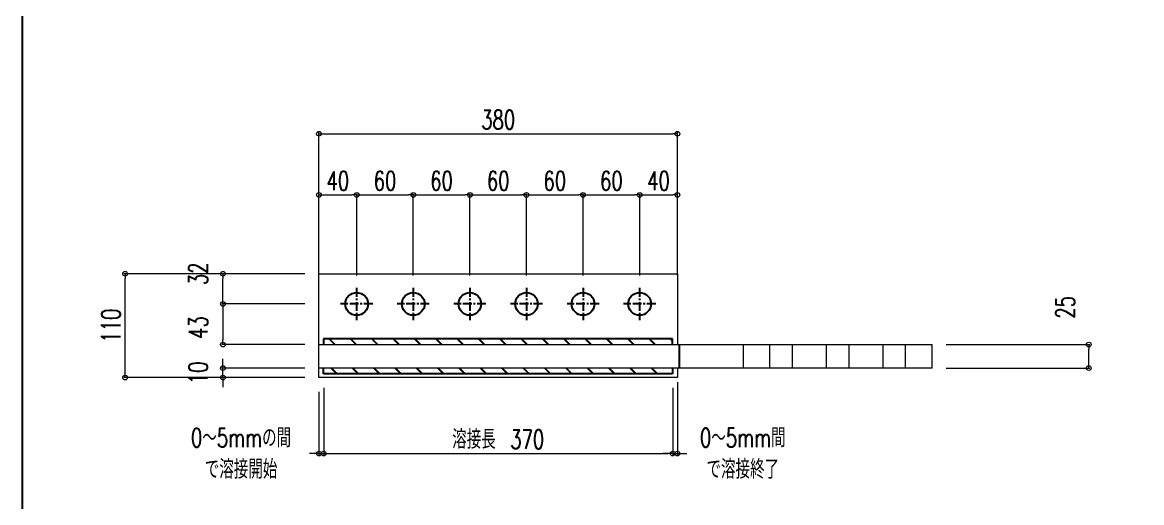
# Model space of a CAD drawing. Header units: millimetres. Extents: x -11384 to 29624, y 0 to 17788.
# Drawn here: x 11269 to 12456, y 5727 to 6236 of the extents above; entities that cross this region are included whole.
import ezdxf

# ---------------------------------------------------------------- set-up
doc = ezdxf.new("R2010")
doc.units = ezdxf.units.MM
doc.header["$LTSCALE"] = 5
doc.linetypes.add('ACAD_ISO03W100', pattern=[30, 12, -18])
doc.linetypes.add('CENTER1', pattern=[10, 6.25, -1.25, 1.25, -1.25])
doc.layers.get('0').update_dxf_attribs({"color": 255})
doc.layers.get('DEFPOINTS').update_dxf_attribs({"color": 255})
for name, color, linetype in [('寸法', 4, 'Continuous'), ('溶接', 241, 'Continuous'), ('補助線', 7, 'ACAD_ISO03W100'), ('金物', 142, 'Continuous')]:
    doc.layers.add(name, color=color, linetype=linetype)
doc.styles.add('KANJI', font='simplex.shx', dxfattribs={"width": 0.7, "bigfont": 'extfont2.shx'})
doc.dimstyles.new('一般寸法-小さめ', dxfattribs={"dimscale": 10, "dimtxt": 2, "dimasz": 0.5, "dimexe": 0.125, "dimexo": 1.5, "dimgap": 0.5, "dimtad": 1, "dimtxsty": 'KANJI', "dimblk": 'ORIGIN', "dimcen": 0, "dimclrd": 256, "dimclre": 256, "dimclrt": 256, "dimadec": 0, "dimazin": 0, "dimtfac": 1, "dimtmove": 2, "dimatfit": 2, "dimfxl": 0, "dimtolj": 2, "dimlwd": 5, "dimlwe": 5, "dimarcsym": 0})

# ---------------------------------------------------------------- blocks, each defined once
blk = doc.blocks.new('_Origin')
at = {"color": 0, "linetype": 'ByBlock', "lineweight": -2}
blk.add_line((0, 0), (-1, 0), dxfattribs=at)
blk.add_circle((0, 0), 0.5, dxfattribs=at)
blk = doc.blocks.new('*D977')
at = {"layer": 'DEFPOINTS', "color": 0, "transparency": 16777216}
for p in [(12233.6, 5894.6), (12399.7, 5894.6), (12233.6, 5869.6)]:
    blk.add_point(p, dxfattribs=at)
at = {"layer": '寸法', "lineweight": 5, "transparency": 16777216}
for p, q in [((12248.6, 5894.6), (12400.9, 5894.6)), ((12399.7, 5874.6), (12399.7, 5889.6)), ((12248.6, 5869.6), (12400.9, 5869.6))]:
    blk.add_line(p, q, dxfattribs=at)
at = {"layer": '寸法', "lineweight": 5, "transparency": 16777216, "xscale": 5, "yscale": 5, "zscale": 5}
for p, rotation in [((12399.7, 5894.6), 90), ((12399.7, 5869.6), 270)]:
    blk.add_blockref('_Origin', p, dxfattribs=dict(at, rotation=rotation))
at = {"layer": '寸法', "transparency": 16777216, "insert": (12374.7, 5934), "char_height": 20, "attachment_point": 5, "rotation": 90, "style": 'KANJI'}
blk.add_mtext('\\A2;25', dxfattribs=at)
blk = doc.blocks.new('*D978')
at = {"layer": 'DEFPOINTS', "color": 0, "transparency": 16777216}
for p in [(11378.1, 5969.6), (11583.6, 5969.6), (11583.6, 5859.6)]:
    blk.add_point(p, dxfattribs=at)
at = {"layer": '寸法', "lineweight": 5, "transparency": 16777216}
for p, q in [((11568.6, 5969.6), (11376.9, 5969.6)), ((11378.1, 5864.6), (11378.1, 5964.6)), ((11568.6, 5859.6), (11376.9, 5859.6))]:
    blk.add_line(p, q, dxfattribs=at)
at = {"layer": '寸法', "lineweight": 5, "transparency": 16777216, "xscale": 5, "yscale": 5, "zscale": 5}
for p, rotation in [((11378.1, 5969.6), 90), ((11378.1, 5859.6), 270)]:
    blk.add_blockref('_Origin', p, dxfattribs=dict(at, rotation=rotation))
at = {"layer": '寸法', "transparency": 16777216, "insert": (11363.1, 5914.6), "char_height": 20, "attachment_point": 5, "rotation": 90, "style": 'KANJI'}
blk.add_mtext('\\A2;110', dxfattribs=at)
blk = doc.blocks.new('*D974')
at = {"layer": 'DEFPOINTS', "color": 0, "transparency": 16777216}
for p in [(11481.8, 5869.6), (11583.6, 5869.6), (11583.6, 5859.6)]:
    blk.add_point(p, dxfattribs=at)
at = {"layer": '寸法', "lineweight": 5, "transparency": 16777216}
for p, q in [((11481.8, 5874.6), (11481.8, 5879.6)), ((11568.6, 5869.6), (11480.5, 5869.6)), ((11481.8, 5859.6), (11481.8, 5869.6)), ((11568.6, 5859.6), (11480.5, 5859.6)), ((11481.8, 5854.6), (11481.8, 5849.6))]:
    blk.add_line(p, q, dxfattribs=at)
at = {"layer": '寸法', "lineweight": 5, "transparency": 16777216, "xscale": 5, "yscale": 5, "zscale": 5}
for p, rotation in [((11481.8, 5869.6), 270), ((11481.8, 5859.6), 90)]:
    blk.add_blockref('_Origin', p, dxfattribs=dict(at, rotation=rotation))
at = {"layer": '寸法', "transparency": 16777216, "insert": (11455.5, 5864.7), "char_height": 20, "attachment_point": 5, "rotation": 90, "style": 'KANJI'}
blk.add_mtext('\\A2;10', dxfattribs=at)
blk = doc.blocks.new('*D975')
at = {"layer": 'DEFPOINTS', "color": 0, "transparency": 16777216}
for p in [(11481.8, 5969.6), (11583.6, 5969.6), (11583.6, 5937.6)]:
    blk.add_point(p, dxfattribs=at)
at = {"layer": '寸法', "lineweight": 5, "transparency": 16777216}
for p, q in [((11568.6, 5969.6), (11480.5, 5969.6)), ((11481.8, 5942.6), (11481.8, 5964.6)), ((11568.6, 5937.6), (11480.5, 5937.6))]:
    blk.add_line(p, q, dxfattribs=at)
at = {"layer": '寸法', "lineweight": 5, "transparency": 16777216, "xscale": 5, "yscale": 5, "zscale": 5}
for p, rotation in [((11481.8, 5969.6), 90), ((11481.8, 5937.6), 270)]:
    blk.add_blockref('_Origin', p, dxfattribs=dict(at, rotation=rotation))
at = {"layer": '寸法', "transparency": 16777216, "insert": (11455.5, 5969.6), "char_height": 20, "attachment_point": 5, "rotation": 90, "style": 'KANJI'}
blk.add_mtext('\\A2;32', dxfattribs=at)
blk = doc.blocks.new('*D976')
at = {"layer": 'DEFPOINTS', "color": 0, "transparency": 16777216}
for p in [(11583.6, 5937.6), (11481.8, 5894.6), (11583.6, 5894.6)]:
    blk.add_point(p, dxfattribs=at)
at = {"layer": '寸法', "lineweight": 5, "transparency": 16777216}
for p, q in [((11568.6, 5937.6), (11480.5, 5937.6)), ((11481.8, 5932.6), (11481.8, 5899.6)), ((11568.6, 5894.6), (11480.5, 5894.6))]:
    blk.add_line(p, q, dxfattribs=at)
at = {"layer": '寸法', "lineweight": 5, "transparency": 16777216, "xscale": 5, "yscale": 5, "zscale": 5}
for p, rotation in [((11481.8, 5937.6), 90), ((11481.8, 5894.6), 270)]:
    blk.add_blockref('_Origin', p, dxfattribs=dict(at, rotation=rotation))
at = {"layer": '寸法', "transparency": 16777216, "insert": (11455.5, 5912.6), "char_height": 20, "attachment_point": 5, "rotation": 90, "style": 'KANJI'}
blk.add_mtext('\\A2;43', dxfattribs=at)
blk = doc.blocks.new('*D997')
at = {"layer": 'DEFPOINTS', "color": 0, "linetype": 'Continuous', "transparency": 16777216}
for p in [(11583.6, 5859.6), (11588.6, 5859.6), (11588.6, 5779.1)]:
    blk.add_point(p, dxfattribs=at)
at = {"layer": '寸法', "linetype": 'Continuous', "lineweight": 5, "transparency": 16777216}
for p, q in [((11583.6, 5844.6), (11583.6, 5777.9)), ((11588.6, 5844.6), (11588.6, 5777.9)), ((11578.6, 5779.1), (11573.6, 5779.1)), ((11583.6, 5779.1), (11588.6, 5779.1)), ((11593.6, 5779.1), (11598.6, 5779.1))]:
    blk.add_line(p, q, dxfattribs=at)
at = {"layer": '寸法', "linetype": 'Continuous', "lineweight": 5, "transparency": 16777216, "xscale": 5, "yscale": 5, "zscale": 5}
blk.add_blockref('_Origin', (11583.6, 5779.1), dxfattribs=at)
at = {"layer": '寸法', "linetype": 'Continuous', "lineweight": 5, "transparency": 16777216, "xscale": 5, "yscale": 5, "zscale": 5, "rotation": 180}
blk.add_blockref('_Origin', (11588.6, 5779.1), dxfattribs=at)
at = {"layer": '寸法', "linetype": 'Continuous', "transparency": 16777216, "insert": (11501, 5779.1), "char_height": 20, "attachment_point": 5, "style": 'KANJI'}
blk.add_mtext('\\A2;0～5mmの間\\Pで溶接開始', dxfattribs=at)
blk = doc.blocks.new('*D998')
at = {"layer": 'DEFPOINTS', "color": 0, "linetype": 'Continuous', "transparency": 16777216}
for p in [(11588.6, 5863.6), (11958.6, 5863.6), (11958.6, 5779.1)]:
    blk.add_point(p, dxfattribs=at)
at = {"layer": '寸法', "linetype": 'Continuous', "lineweight": 5, "transparency": 16777216}
for p, q in [((11588.6, 5848.6), (11588.6, 5777.9)), ((11958.6, 5848.6), (11958.6, 5777.9)), ((11593.6, 5779.1), (11953.6, 5779.1))]:
    blk.add_line(p, q, dxfattribs=at)
at = {"layer": '寸法', "linetype": 'Continuous', "lineweight": 5, "transparency": 16777216, "xscale": 5, "yscale": 5, "zscale": 5, "rotation": 180}
blk.add_blockref('_Origin', (11588.6, 5779.1), dxfattribs=at)
at = {"layer": '寸法', "linetype": 'Continuous', "lineweight": 5, "transparency": 16777216, "xscale": 5, "yscale": 5, "zscale": 5}
blk.add_blockref('_Origin', (11958.6, 5779.1), dxfattribs=at)
at = {"layer": '寸法', "linetype": 'Continuous', "transparency": 16777216, "insert": (11773.6, 5794.1), "char_height": 20, "attachment_point": 5, "style": 'KANJI'}
blk.add_mtext('\\A2;溶接長\u3000370', dxfattribs=at)
blk = doc.blocks.new('*D999')
at = {"layer": 'DEFPOINTS', "color": 0, "linetype": 'Continuous', "transparency": 16777216}
for p in [(11958.6, 5863.6), (11963.6, 5869.6), (11963.6, 5779.1)]:
    blk.add_point(p, dxfattribs=at)
at = {"layer": '寸法', "linetype": 'Continuous', "lineweight": 5, "transparency": 16777216}
for p, q in [((11963.6, 5854.6), (11963.6, 5777.9)), ((11958.6, 5848.6), (11958.6, 5777.9)), ((11953.6, 5779.1), (11948.6, 5779.1)), ((11958.6, 5779.1), (11963.6, 5779.1)), ((11968.6, 5779.1), (11973.6, 5779.1))]:
    blk.add_line(p, q, dxfattribs=at)
at = {"layer": '寸法', "linetype": 'Continuous', "lineweight": 5, "transparency": 16777216, "xscale": 5, "yscale": 5, "zscale": 5}
blk.add_blockref('_Origin', (11958.6, 5779.1), dxfattribs=at)
at = {"layer": '寸法', "linetype": 'Continuous', "lineweight": 5, "transparency": 16777216, "xscale": 5, "yscale": 5, "zscale": 5, "rotation": 180}
blk.add_blockref('_Origin', (11963.6, 5779.1), dxfattribs=at)
at = {"layer": '寸法', "linetype": 'Continuous', "transparency": 16777216, "insert": (12032.9, 5779.1), "char_height": 20, "attachment_point": 5, "style": 'KANJI'}
blk.add_mtext('\\A2;0～5mm間\\Pで溶接終了', dxfattribs=at)
blk = doc.blocks.new('*D1000')
at = {"layer": 'DEFPOINTS', "color": 0, "linetype": 'Continuous', "transparency": 16777216}
for p in [(11623.6, 6053.1), (11583.6, 5952.6), (11623.6, 5952.6)]:
    blk.add_point(p, dxfattribs=at)
at = {"layer": '寸法', "linetype": 'Continuous', "lineweight": 5, "transparency": 16777216}
for p, q in [((11583.6, 5967.6), (11583.6, 6054.3)), ((11588.6, 6053.1), (11618.6, 6053.1)), ((11623.6, 5967.6), (11623.6, 6054.3))]:
    blk.add_line(p, q, dxfattribs=at)
at = {"layer": '寸法', "linetype": 'Continuous', "lineweight": 5, "transparency": 16777216, "xscale": 5, "yscale": 5, "zscale": 5, "rotation": 180}
blk.add_blockref('_Origin', (11583.6, 6053.1), dxfattribs=at)
at = {"layer": '寸法', "linetype": 'Continuous', "lineweight": 5, "transparency": 16777216, "xscale": 5, "yscale": 5, "zscale": 5}
blk.add_blockref('_Origin', (11623.6, 6053.1), dxfattribs=at)
at = {"layer": '寸法', "linetype": 'Continuous', "transparency": 16777216, "insert": (11603.6, 6068.1), "char_height": 20, "attachment_point": 5, "style": 'KANJI'}
blk.add_mtext('\\A2;40', dxfattribs=at)
blk = doc.blocks.new('*D1001')
at = {"layer": 'DEFPOINTS', "color": 0, "linetype": 'Continuous', "transparency": 16777216}
for p in [(11683.6, 6053.1), (11623.6, 5952.6), (11683.6, 5952.6)]:
    blk.add_point(p, dxfattribs=at)
at = {"layer": '寸法', "linetype": 'Continuous', "lineweight": 5, "transparency": 16777216}
for p, q in [((11623.6, 5967.6), (11623.6, 6054.3)), ((11628.6, 6053.1), (11678.6, 6053.1)), ((11683.6, 5967.6), (11683.6, 6054.3))]:
    blk.add_line(p, q, dxfattribs=at)
at = {"layer": '寸法', "linetype": 'Continuous', "lineweight": 5, "transparency": 16777216, "xscale": 5, "yscale": 5, "zscale": 5, "rotation": 180}
blk.add_blockref('_Origin', (11623.6, 6053.1), dxfattribs=at)
at = {"layer": '寸法', "linetype": 'Continuous', "lineweight": 5, "transparency": 16777216, "xscale": 5, "yscale": 5, "zscale": 5}
blk.add_blockref('_Origin', (11683.6, 6053.1), dxfattribs=at)
at = {"layer": '寸法', "linetype": 'Continuous', "transparency": 16777216, "insert": (11653.6, 6068.1), "char_height": 20, "attachment_point": 5, "style": 'KANJI'}
blk.add_mtext('\\A2;60', dxfattribs=at)
blk = doc.blocks.new('*D1002')
at = {"layer": 'DEFPOINTS', "color": 0, "linetype": 'Continuous', "transparency": 16777216}
for p in [(11743.6, 6053.1), (11683.6, 5952.6), (11743.6, 5952.6)]:
    blk.add_point(p, dxfattribs=at)
at = {"layer": '寸法', "linetype": 'Continuous', "lineweight": 5, "transparency": 16777216}
for p, q in [((11683.6, 5967.6), (11683.6, 6054.3)), ((11688.6, 6053.1), (11738.6, 6053.1)), ((11743.6, 5967.6), (11743.6, 6054.3))]:
    blk.add_line(p, q, dxfattribs=at)
at = {"layer": '寸法', "linetype": 'Continuous', "lineweight": 5, "transparency": 16777216, "xscale": 5, "yscale": 5, "zscale": 5, "rotation": 180}
blk.add_blockref('_Origin', (11683.6, 6053.1), dxfattribs=at)
at = {"layer": '寸法', "linetype": 'Continuous', "lineweight": 5, "transparency": 16777216, "xscale": 5, "yscale": 5, "zscale": 5}
blk.add_blockref('_Origin', (11743.6, 6053.1), dxfattribs=at)
at = {"layer": '寸法', "linetype": 'Continuous', "transparency": 16777216, "insert": (11713.6, 6068.1), "char_height": 20, "attachment_point": 5, "style": 'KANJI'}
blk.add_mtext('\\A2;60', dxfattribs=at)
blk = doc.blocks.new('*D1003')
at = {"layer": 'DEFPOINTS', "color": 0, "linetype": 'Continuous', "transparency": 16777216}
for p in [(11803.6, 6053.1), (11743.6, 5952.6), (11803.6, 5952.6)]:
    blk.add_point(p, dxfattribs=at)
at = {"layer": '寸法', "linetype": 'Continuous', "lineweight": 5, "transparency": 16777216}
for p, q in [((11743.6, 5967.6), (11743.6, 6054.3)), ((11748.6, 6053.1), (11798.6, 6053.1)), ((11803.6, 5967.6), (11803.6, 6054.3))]:
    blk.add_line(p, q, dxfattribs=at)
at = {"layer": '寸法', "linetype": 'Continuous', "lineweight": 5, "transparency": 16777216, "xscale": 5, "yscale": 5, "zscale": 5, "rotation": 180}
blk.add_blockref('_Origin', (11743.6, 6053.1), dxfattribs=at)
at = {"layer": '寸法', "linetype": 'Continuous', "lineweight": 5, "transparency": 16777216, "xscale": 5, "yscale": 5, "zscale": 5}
blk.add_blockref('_Origin', (11803.6, 6053.1), dxfattribs=at)
at = {"layer": '寸法', "linetype": 'Continuous', "transparency": 16777216, "insert": (11773.6, 6068.1), "char_height": 20, "attachment_point": 5, "style": 'KANJI'}
blk.add_mtext('\\A2;60', dxfattribs=at)
blk = doc.blocks.new('*D1004')
at = {"layer": 'DEFPOINTS', "color": 0, "linetype": 'Continuous', "transparency": 16777216}
for p in [(11863.6, 6053.1), (11803.6, 5952.6), (11863.6, 5952.6)]:
    blk.add_point(p, dxfattribs=at)
at = {"layer": '寸法', "linetype": 'Continuous', "lineweight": 5, "transparency": 16777216}
for p, q in [((11803.6, 5967.6), (11803.6, 6054.3)), ((11808.6, 6053.1), (11858.6, 6053.1)), ((11863.6, 5967.6), (11863.6, 6054.3))]:
    blk.add_line(p, q, dxfattribs=at)
at = {"layer": '寸法', "linetype": 'Continuous', "lineweight": 5, "transparency": 16777216, "xscale": 5, "yscale": 5, "zscale": 5, "rotation": 180}
blk.add_blockref('_Origin', (11803.6, 6053.1), dxfattribs=at)
at = {"layer": '寸法', "linetype": 'Continuous', "lineweight": 5, "transparency": 16777216, "xscale": 5, "yscale": 5, "zscale": 5}
blk.add_blockref('_Origin', (11863.6, 6053.1), dxfattribs=at)
at = {"layer": '寸法', "linetype": 'Continuous', "transparency": 16777216, "insert": (11833.6, 6068.1), "char_height": 20, "attachment_point": 5, "style": 'KANJI'}
blk.add_mtext('\\A2;60', dxfattribs=at)
blk = doc.blocks.new('*D1005')
at = {"layer": 'DEFPOINTS', "color": 0, "linetype": 'Continuous', "transparency": 16777216}
for p in [(11923.6, 6053.1), (11863.6, 5952.6), (11923.6, 5952.6)]:
    blk.add_point(p, dxfattribs=at)
at = {"layer": '寸法', "linetype": 'Continuous', "lineweight": 5, "transparency": 16777216}
for p, q in [((11863.6, 5967.6), (11863.6, 6054.3)), ((11868.6, 6053.1), (11918.6, 6053.1)), ((11923.6, 5967.6), (11923.6, 6054.3))]:
    blk.add_line(p, q, dxfattribs=at)
at = {"layer": '寸法', "linetype": 'Continuous', "lineweight": 5, "transparency": 16777216, "xscale": 5, "yscale": 5, "zscale": 5, "rotation": 180}
blk.add_blockref('_Origin', (11863.6, 6053.1), dxfattribs=at)
at = {"layer": '寸法', "linetype": 'Continuous', "lineweight": 5, "transparency": 16777216, "xscale": 5, "yscale": 5, "zscale": 5}
blk.add_blockref('_Origin', (11923.6, 6053.1), dxfattribs=at)
at = {"layer": '寸法', "linetype": 'Continuous', "transparency": 16777216, "insert": (11893.6, 6068.1), "char_height": 20, "attachment_point": 5, "style": 'KANJI'}
blk.add_mtext('\\A2;60', dxfattribs=at)
blk = doc.blocks.new('*D1006')
at = {"layer": 'DEFPOINTS', "color": 0, "linetype": 'Continuous', "transparency": 16777216}
for p in [(11963.6, 6053.1), (11923.6, 5952.6), (11963.6, 5952.6)]:
    blk.add_point(p, dxfattribs=at)
at = {"layer": '寸法', "linetype": 'Continuous', "lineweight": 5, "transparency": 16777216}
for p, q in [((11923.6, 5967.6), (11923.6, 6054.3)), ((11928.6, 6053.1), (11958.6, 6053.1)), ((11963.6, 5967.6), (11963.6, 6054.3))]:
    blk.add_line(p, q, dxfattribs=at)
at = {"layer": '寸法', "linetype": 'Continuous', "lineweight": 5, "transparency": 16777216, "xscale": 5, "yscale": 5, "zscale": 5, "rotation": 180}
blk.add_blockref('_Origin', (11923.6, 6053.1), dxfattribs=at)
at = {"layer": '寸法', "linetype": 'Continuous', "lineweight": 5, "transparency": 16777216, "xscale": 5, "yscale": 5, "zscale": 5}
blk.add_blockref('_Origin', (11963.6, 6053.1), dxfattribs=at)
at = {"layer": '寸法', "linetype": 'Continuous', "transparency": 16777216, "insert": (11943.6, 6068.1), "char_height": 20, "attachment_point": 5, "style": 'KANJI'}
blk.add_mtext('\\A2;40', dxfattribs=at)
blk = doc.blocks.new('*D1007')
at = {"layer": 'DEFPOINTS', "color": 0, "linetype": 'Continuous', "transparency": 16777216}
for p in [(11963.6, 6117.9), (11583.6, 5952.6), (11963.6, 5952.6)]:
    blk.add_point(p, dxfattribs=at)
at = {"layer": '寸法', "linetype": 'Continuous', "lineweight": 5, "transparency": 16777216}
for p, q in [((11583.6, 5967.6), (11583.6, 6119.2)), ((11588.6, 6117.9), (11958.6, 6117.9)), ((11963.6, 5967.6), (11963.6, 6119.2))]:
    blk.add_line(p, q, dxfattribs=at)
at = {"layer": '寸法', "linetype": 'Continuous', "lineweight": 5, "transparency": 16777216, "xscale": 5, "yscale": 5, "zscale": 5, "rotation": 180}
blk.add_blockref('_Origin', (11583.6, 6117.9), dxfattribs=at)
at = {"layer": '寸法', "linetype": 'Continuous', "lineweight": 5, "transparency": 16777216, "xscale": 5, "yscale": 5, "zscale": 5}
blk.add_blockref('_Origin', (11963.6, 6117.9), dxfattribs=at)
at = {"layer": '寸法', "linetype": 'Continuous', "transparency": 16777216, "insert": (11773.6, 6132.9), "char_height": 20, "attachment_point": 5, "style": 'KANJI'}
blk.add_mtext('\\A2;380', dxfattribs=at)

msp = doc.modelspace()

# ---------------------------------------------------------------- hatches: boundary and pattern name
at = {"layer": '溶接', "ltscale": 6}
h = msp.add_hatch(dxfattribs=at)
h.set_pattern_fill('JIS_LC_20', color=256, scale=0.8, angle=90)
h.set_pattern_definition([(135, (9678.567, 2815.585), (-11.31371, -11.31371), []), (135, (9678.567, 2815.905), (-11.31371, -11.31371), [])])
h.paths.add_polyline_path([(11766.567, 5894.585), (11588.567, 5894.585), (11588.567, 5900.585), (11766.567, 5900.585)])
h.paths.add_polyline_path([(11949.567, 5894.585), (11766.567, 5894.585), (11766.567, 5900.585), (11949.567, 5900.585)])
h.paths.add_polyline_path([(11958.567, 5894.585), (11949.567, 5894.585), (11949.567, 5900.585), (11958.567, 5900.585)])
h = msp.add_hatch(dxfattribs=at)
h.set_pattern_fill('JIS_LC_20', color=256, scale=0.8, angle=90)
h.set_pattern_definition([(135, (9678.567, 2809.585), (-11.31371, -11.31371), []), (135, (9678.567, 2809.905), (-11.31371, -11.31371), [])])
h.paths.add_polyline_path([(11766.567, 5869.585), (11588.567, 5869.585), (11588.567, 5863.585), (11766.567, 5863.585)])
h.paths.add_polyline_path([(11949.567, 5869.585), (11766.567, 5869.585), (11766.567, 5863.585), (11949.567, 5863.585)])
h.paths.add_polyline_path([(11958.567, 5869.585), (11949.567, 5869.585), (11949.567, 5863.585), (11958.567, 5863.585)])

# ---------------------------------------------------------------- linework, layer by layer
at = {"linetype": 'Continuous', "lineweight": -3}
msp.add_lwpolyline([(11269.183, 7048), (14473.183, 7048), (14473.183, 4832), (11269.183, 4832)], close=True, dxfattribs=at)
at = {"layer": '寸法', "linetype": 'CENTER1', "ltscale": 0.3}
for p, q in [((11623.567, 5954.585), (11623.567, 5920.585)), ((11683.567, 5954.585), (11683.567, 5920.585)), ((11743.567, 5954.585), (11743.567, 5920.585)), ((11803.567, 5954.585), (11803.567, 5920.585)), ((11863.567, 5954.585), (11863.567, 5920.585)), ((11923.567, 5954.585), (11923.567, 5920.585)), ((11640.567, 5937.585), (11606.567, 5937.585)), ((11700.567, 5937.585), (11666.567, 5937.585)), ((11760.567, 5937.585), (11726.567, 5937.585)), ((11820.567, 5937.585), (11786.567, 5937.585)), ((11880.567, 5937.585), (11846.567, 5937.585)), ((11940.567, 5937.585), (11906.567, 5937.585))]:
    msp.add_line(p, q, dxfattribs=at)
at = {"layer": '溶接'}
for p, q in [((11958.567, 5900.585), (11588.567, 5900.585)), ((11958.567, 5894.585), (11958.567, 5900.585)), ((11958.567, 5863.585), (11588.567, 5863.585)), ((11958.567, 5869.585), (11958.567, 5863.585))]:
    msp.add_line(p, q, dxfattribs=at)
at = {"layer": '溶接', "linetype": 'Continuous'}
for p, q in [((11588.567, 5900.585), (11588.567, 5894.585)), ((11588.567, 5863.585), (11588.567, 5869.585))]:
    msp.add_line(p, q, dxfattribs=at)
at = {"layer": '補助線', "lineweight": 18}
for p, q in [((12061.567, 5869.585), (12061.567, 5894.585)), ((12085.567, 5869.585), (12085.567, 5894.585)), ((12121.567, 5869.585), (12121.567, 5894.585)), ((12145.567, 5869.585), (12145.567, 5894.585)), ((12181.567, 5869.585), (12181.567, 5894.585)), ((12205.567, 5869.585), (12205.567, 5894.585))]:
    msp.add_line(p, q, dxfattribs=at)
at = {"layer": '金物', "lineweight": 18}
for p, q in [((11583.567, 5859.585), (11583.567, 5969.585)), ((11583.567, 5969.585), (11963.567, 5969.585)), ((11963.567, 5969.585), (11963.567, 5894.585)), ((11583.567, 5894.585), (12233.567, 5894.585)), ((12033.567, 5869.585), (12033.567, 5894.585)), ((12233.567, 5869.585), (12233.567, 5894.585)), ((12233.567, 5869.585), (11583.567, 5869.585)), ((11963.567, 5869.585), (11963.567, 5859.585)), ((11963.567, 5859.585), (11583.567, 5859.585))]:
    msp.add_line(p, q, dxfattribs=at)
at = {"layer": '金物', "ltscale": 2}
msp.add_line((11965.567, 5894.585), (11965.567, 5869.585), dxfattribs=at)
at = {"layer": '金物', "ltscale": 2.5}
for centre in [(11623.567, 5937.585), (11683.567, 5937.585), (11743.567, 5937.585), (11803.567, 5937.585), (11863.567, 5937.585), (11923.567, 5937.585)]:
    msp.add_circle(centre, 12, dxfattribs=at)

# ---------------------------------------------------------------- dimensions: what is measured, and where the dimension line sits
at = {"layer": '寸法', "linetype": 'Continuous'}
for base, p1, p2, picture, middle in [((11963.567, 6117.941), (11583.567, 5952.585), (11963.567, 5952.585), '*D1007', (11773.567, 6132.941)), ((11623.567, 6053.064), (11583.567, 5952.585), (11623.567, 5952.585), '*D1000', (11603.567, 6068.064)), ((11683.567, 6053.064), (11623.567, 5952.585), (11683.567, 5952.585), '*D1001', (11653.567, 6068.064)), ((11743.567, 6053.064), (11683.567, 5952.585), (11743.567, 5952.585), '*D1002', (11713.567, 6068.064)), ((11803.567, 6053.064), (11743.567, 5952.585), (11803.567, 5952.585), '*D1003', (11773.567, 6068.064)), ((11863.567, 6053.064), (11803.567, 5952.585), (11863.567, 5952.585), '*D1004', (11833.567, 6068.064)), ((11923.567, 6053.064), (11863.567, 5952.585), (11923.567, 5952.585), '*D1005', (11893.567, 6068.064)), ((11963.567, 6053.064), (11923.567, 5952.585), (11963.567, 5952.585), '*D1006', (11943.567, 6068.064))]:
    dim = msp.add_linear_dim(base=base, p1=p1, p2=p2, dimstyle='一般寸法-小さめ', dxfattribs=at)
    dim.commit()
    dim.dimension.update_dxf_attribs({"geometry": picture, "text_midpoint": middle})
at = {"layer": '寸法'}
for base, p1, p2, angle, picture, middle in [((11481.759, 5969.585), (11583.567, 5937.585), (11583.567, 5969.585), 90, '*D975', (11455.509, 5969.585)), ((12399.687, 5894.585), (12233.567, 5869.585), (12233.567, 5894.585), 270, '*D977', (12374.687, 5934.001)), ((11481.759, 5894.585), (11583.567, 5937.585), (11583.567, 5894.585), 90, '*D976', (11455.509, 5912.585)), ((11481.759, 5869.585), (11583.567, 5859.585), (11583.567, 5869.585), 270, '*D974', (11455.509, 5864.734))]:
    dim = msp.add_linear_dim(base=base, p1=p1, p2=p2, angle=angle, dimstyle='一般寸法-小さめ', dxfattribs=at)
    dim.commit()
    dim.dimension.update_dxf_attribs({"geometry": picture, "text_midpoint": middle, "dimtype": 160})
dim = msp.add_linear_dim(base=(11378.14, 5969.585), p1=(11583.567, 5859.585), p2=(11583.567, 5969.585), angle=270, dimstyle='一般寸法-小さめ', dxfattribs=at)
dim.commit()
dim.dimension.update_dxf_attribs({"geometry": '*D978', "text_midpoint": (11363.14, 5914.585)})
at = {"layer": '寸法', "linetype": 'Continuous'}
dim = msp.add_linear_dim(base=(11958.567, 5779.105), p1=(11588.567, 5863.585), p2=(11958.567, 5863.585), text='溶接長\u3000<>', dimstyle='一般寸法-小さめ', dxfattribs=at)
dim.commit()
dim.dimension.update_dxf_attribs({"geometry": '*D998', "text_midpoint": (11773.567, 5794.105)})
for base, p1, p2, text, picture, middle in [((11963.567, 5779.105), (11958.567, 5863.585), (11963.567, 5869.585), '0～<>mm間\\Pで溶接終了', '*D999', (12032.91, 5779.105)), ((11588.567, 5779.105), (11583.567, 5859.585), (11588.567, 5859.585), '0～<>mmの間\\Pで溶接開始', '*D997', (11500.982, 5779.105))]:
    dim = msp.add_linear_dim(base=base, p1=p1, p2=p2, text=text, dimstyle='一般寸法-小さめ', dxfattribs=at)
    dim.commit()
    dim.dimension.update_dxf_attribs({"geometry": picture, "text_midpoint": middle, "dimtype": 160})

doc.saveas('drawing.dxf')
